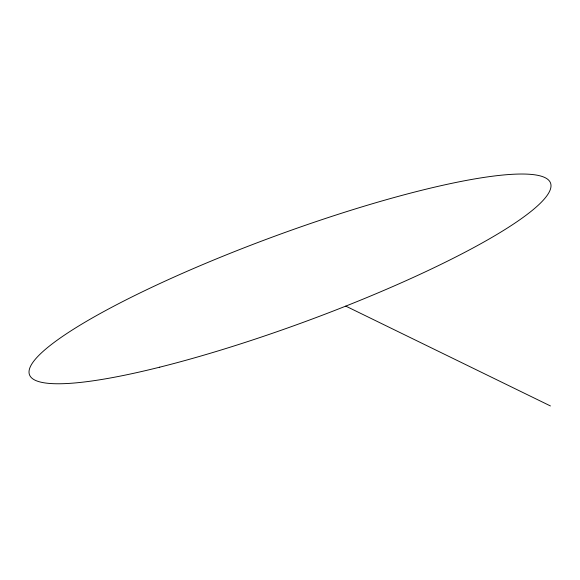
<?xml version="1.0" encoding="UTF-8"?>
<svg xmlns="http://www.w3.org/2000/svg" width="580" height="580" viewBox="0 0 580 580"><rect width="100%" height="100%" fill="white"/><g stroke="black" fill="none" stroke-linecap="round" stroke-linejoin="round"><path stroke-width="0.87" d="M345.774 306.11L550.434 405.949M159.761 367.162A277.602 45.341 -20.2 0 0 551 185.709A277.602 45.341 -20.2 0 0 159.239 283.823A277.602 45.341 -20.2 0 0 159.761 367.162"/></g></svg>
